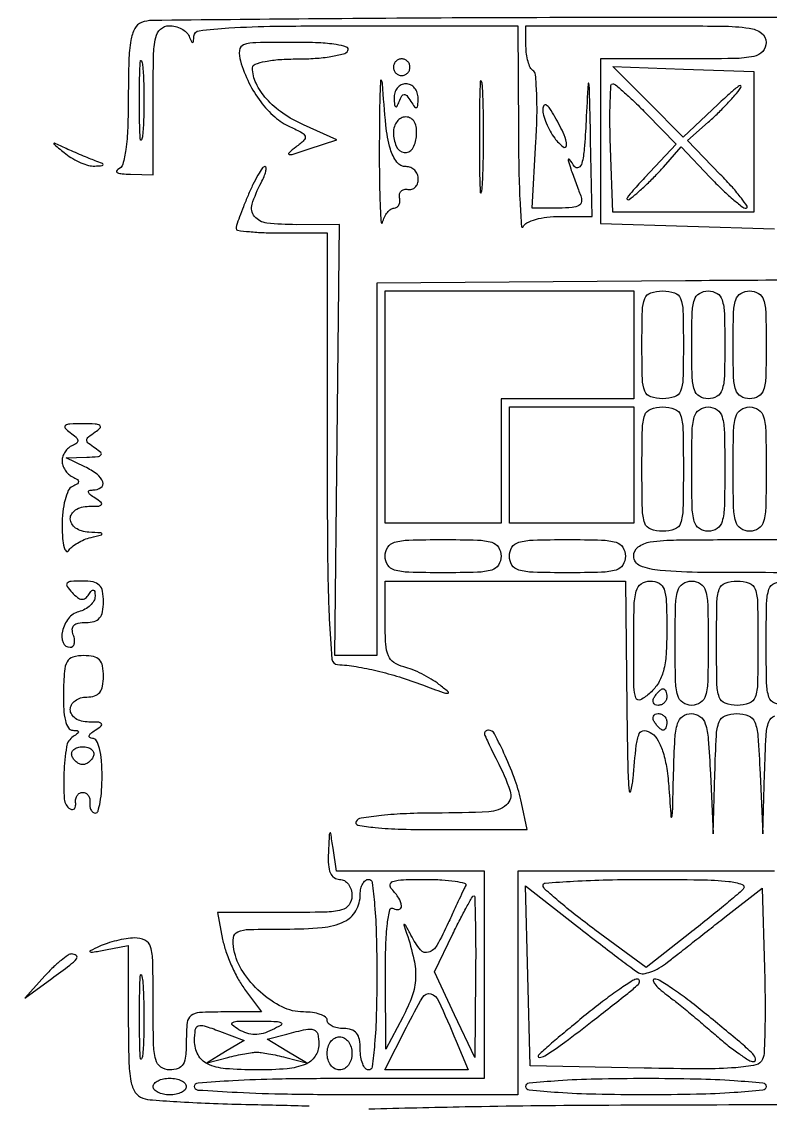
# Model space of a CAD drawing. Extents: x 23 to 255, y 40 to 184.
# Drawn here: x 68.45 to 76.1, y 123.94 to 134.98 of the extents above; entities that cross this region are included whole.
import ezdxf

# ---------------------------------------------------------------- set-up
doc = ezdxf.new("R2010")
doc.units = 0
doc.header["$MEASUREMENT"] = 0

msp = doc.modelspace()

# ---------------------------------------------------------------- linework, layer by layer
for points in [[(207.919475, 175.632891, 0.000007), (191.762556, 175.634099, 0.00002), (173.0434, 175.634494, 0.000013), (151.49745, 175.633531)], [(78.453738, 135.025361, -0.000596), (75.300919, 135.0216, 0.000875), (73.18581, 135.017899, 0.001407), (71.382828, 135.006516, 0.000222), (69.785132, 134.991222, 0.089334), (69.675019, 134.970249, 0.18689), (69.60801, 134.909562, 0.072573), (69.567921, 134.788777, 0.036452), (69.546668, 134.582562, 0.007456), (69.5412, 134.215899, -0.009126), (69.535343, 133.895039, -0.0261), (69.515585, 133.672848, -0.034019), (69.484111, 133.524376, -0.231604), (69.43545, 133.470229, 0.239112), (69.421058, 133.453749, 0.378789), (69.429105, 133.438131, 0.068218), (69.4791, 133.426178, 0.017437), (69.56235, 133.420879), (69.795, 133.4142), (69.795, 134.1756, -0.004668), (69.799242, 134.629935, -0.047826), (69.820654, 134.816537, -0.156075), (69.870213, 134.903197, -0.18757), (69.95715, 134.937, -0.060204), (70.022333, 134.929123, -0.059088), (70.084203, 134.905936, -0.064373), (70.133671, 134.871716, -0.113869), (70.161971, 134.83125, 0.009076), (70.185682, 134.77543, 0.295955), (70.197444, 134.7678, 0.382689), (70.206558, 134.775973, 0.011437), (70.211321, 134.83125, -0.362066), (70.263658, 134.886554, -0.013608), (70.568999, 134.914409, -0.013092), (71.045374, 134.932316, -0.002848), (71.8677, 134.937), (73.5174, 134.937), (73.524079, 133.85835, 0.003771), (73.529663, 133.451759, 0.007351), (73.541331, 133.127617, 0.005796), (73.556264, 132.888129, 0.793965), (73.573429, 132.88545, -0.184347), (73.611819, 132.926814, -0.045662), (73.699697, 132.960576, -0.039986), (73.81576, 132.983574, -0.028929), (73.94745, 132.9912), (74.2788, 132.9912), (74.26223, 133.77375, 0.000322), (74.250923, 134.29203, 0.053872), (74.243616, 134.347872, 0.863871), (74.2356, 134.347133, 0.000762), (74.215628, 133.966069, -0.007099), (74.197044, 133.680737, -0.042464), (74.172724, 133.533877, -0.213606), (74.138578, 133.490767, -0.375169), (74.097317, 133.500769, 0.003921), (74.046493, 133.571511, 0.389752), (74.035424, 133.573717, 0.347265), (74.031224, 133.562411, 0.003662), (74.059319, 133.47765, 0.004047), (74.082303, 133.411732, 0.002619), (74.109915, 133.335813, 0.002633), (74.137673, 133.261916, 0.004981), (74.160951, 133.2027, -0.124453), (74.169249, 133.142463, -0.239813), (74.14317, 133.102788, -0.109822), (74.073571, 133.081273, -0.020263), (73.938581, 133.0758), (73.66486, 133.0758), (73.704244, 133.756128, 0.010042), (73.714208, 134.020014, 0.01526), (73.711257, 134.249465, 0.009851), (73.699423, 134.43682, 0.237955), (73.672814, 134.48022, -0.145828), (73.645513, 134.510874, -0.040586), (73.622802, 134.571791, -0.037305), (73.607213, 134.648233, -0.031657), (73.602, 134.730493), (73.602, 134.937), (74.8287, 134.937, -0.002322), (75.601562, 134.933411, -0.031956), (75.880913, 134.912933, -0.123223), (76.007291, 134.862122, -0.240299), (76.0554, 134.7678, -0.186821), (76.019685, 134.675551, -0.160003), (75.9285, 134.62398, -0.045528), (75.728304, 134.602598, -0.003852), (75.2094, 134.5986), (74.3634, 134.5986), (74.3634, 133.758043), (74.3634, 132.917486), (75.251879, 132.890893), (76.140357, 132.8643)], [(76.544093, 132.340714, 0.000946), (75.23055, 132.333552), (72.0792, 132.310403), (72.0792, 130.408902), (72.0792, 128.5074), (71.86496, 128.5074), (71.650719, 128.5074), (71.67461, 130.707059), (71.6985, 132.906719), (71.25435, 132.906659, -0.027816), (70.955649, 132.923249, -0.193788), (70.829403, 132.991226, -0.254698), (70.805061, 133.114314, -0.046996), (70.897777, 133.335162, 0.022333), (70.927859, 133.39796, 0.043528), (70.945059, 133.450731, 0.068936), (70.948331, 133.486809, 0.400447), (70.93576, 133.4988, 0.249124), (70.910639, 133.485455, 0.015869), (70.864726, 133.412619, 0.020276), (70.814151, 133.317839, 0.013459), (70.763583, 133.205417, 0.005061), (70.716626, 133.089754, 0.006998), (70.677009, 132.984992, 0.004609), (70.645916, 132.896623, 0.082462), (70.641, 132.867017, 0.376227), (70.656737, 132.849063, 0.008742), (70.777682, 132.835224, 0.015038), (70.927896, 132.825239, 0.009076), (71.1063, 132.822), (71.5716, 132.822), (71.5716, 130.6224, 0.002053), (71.576152, 129.513609, 0.009923), (71.593827, 128.883806, 0.008365), (71.620471, 128.472156, 0.373567), (71.67735, 128.416513, -0.025874), (71.86893, 128.395138, -0.01809), (72.081994, 128.352164, -0.016794), (72.309428, 128.289517, -0.014359), (72.5445, 128.208713, 0.002132), (72.756057, 128.130157, 0.095148), (72.802232, 128.122632, 0.686783), (72.807324, 128.137072, 0.010865), (72.7137, 128.213481, 0.030194), (72.635067, 128.267553, 0.019547), (72.538287, 128.320794, 0.019657), (72.439283, 128.365546, 0.034817), (72.35415, 128.393345, -0.082708), (72.25362, 128.437165, -0.152055), (72.197121, 128.505217, -0.083889), (72.170337, 128.622936, -0.014084), (72.1638, 128.854971), (72.1638, 129.2688), (73.3905, 129.2688), (74.6172, 129.2688), (74.632139, 127.97865, 0.001847), (74.641251, 127.38212, 0.017075), (74.654963, 127.124191, 0.846078), (74.673755, 127.122702, 0.039974), (74.695589, 127.253365, -0.00548), (74.728207, 127.589867, -0.071973), (74.759259, 127.710827, -0.323293), (74.809569, 127.741703, -0.140749), (74.887193, 127.712963, -0.110204), (74.951866, 127.63878, -0.049427), (75.002357, 127.51893, -0.038224), (75.039354, 127.356189, -0.019618), (75.061894, 127.148098, 0.001216), (75.082333, 126.861092, 0.829494), (75.090948, 126.86012, 0.067772), (75.098684, 126.907198, 0.000503), (75.10915, 127.30185, -0.006672), (75.123012, 127.658448, -0.058811), (75.149606, 127.813664, -0.168027), (75.201991, 127.887024, -0.155674), (75.290294, 127.9152, -0.157487), (75.378759, 127.886627, -0.161025), (75.43284, 127.811933, -0.058059), (75.463247, 127.654989, -0.006955), (75.484984, 127.30185), (75.51418, 126.6885), (75.53099, 127.30185, -0.005628), (75.546019, 127.690448, -0.075421), (75.574357, 127.82991, -0.216293), (75.636445, 127.893043, -0.09219), (75.755594, 127.9152, -0.093967), (75.874582, 127.892639, -0.209829), (75.938185, 127.828649, -0.074584), (75.969703, 127.687588, -0.005841), (75.992584, 127.30185), (76.02178, 126.6885), (76.03859, 127.30185, -0.005628), (76.053619, 127.690448, -0.075421), (76.081957, 127.82991, -0.216293), (76.144045, 127.893043, -0.09219)], [(76.6899, 129.3534, -0.001273), (75.408712, 129.356662, -0.019955), (74.971463, 129.37635, -0.073428), (74.768617, 129.424165, -0.30734), (74.7018, 129.5226, -0.234808), (74.748558, 129.616678, -0.127196), (74.870668, 129.667622, -0.033127), (75.140684, 129.688178, -0.002438), (75.883545, 129.6918, -0.002525), (76.598237, 129.688191, -0.029906)], [(76.14, 126.3078), (74.8287, 126.3078), (73.5174, 126.3078), (73.5174, 125.1657), (73.5174, 124.0236), (71.8677, 124.0236, -0.003712), (71.166819, 124.028803, -0.009098), (70.651575, 124.045835, -0.00419), (70.254099, 124.069559, -0.394435), (70.218, 124.1082, -0.391747), (70.253444, 124.146495, -0.005057), (70.609275, 124.170441, -0.01008), (71.072518, 124.187553, -0.004191), (71.6985, 124.1928), (73.179, 124.1928), (73.179, 125.2503), (73.179, 126.3078), (72.423219, 126.3078), (71.667439, 126.3078), (71.632195, 126.54045, 0.001448), (71.608554, 126.693516, 0.591928), (71.600359, 126.696468, 0.202175), (71.593048, 126.68128, 0.000897), (71.584276, 126.49815, 0.026901), (71.585255, 126.371258, 0.08325), (71.604527, 126.288062, 0.142411), (71.642408, 126.240896, 0.154004), (71.6985, 126.2232, -0.130775), (71.747209, 126.210239, -0.10214), (71.788387, 126.17385, -0.08892), (71.815936, 126.119092, -0.072314), (71.8254, 126.054, -0.159781), (71.795464, 125.962712, -0.175693), (71.718328, 125.911156, -0.055168), (71.551244, 125.88912, -0.005227), (71.138025, 125.8848), (70.45065, 125.8848), (70.50468, 125.60985, 0.034911), (70.537681, 125.487681, 0.020745), (70.592946, 125.347326, 0.020705), (70.660003, 125.211294, 0.033327), (70.729288, 125.10225), (70.899865, 124.8696), (70.516633, 124.8696, 0.011838), (70.267799, 124.863708, 0.153817), (70.181924, 124.832109, 0.207079), (70.142403, 124.760547, 0.024053), (70.1334, 124.5735, -0.022514), (70.126447, 124.419166, -0.10769), (70.100164, 124.335562, -0.177212), (70.049008, 124.292399, -0.087745), (69.9642, 124.2774, -0.157888), (69.872984, 124.30694, -0.176663), (69.821438, 124.38315, -0.055952), (69.799347, 124.548022, -0.005351), (69.795, 124.9542, 0.004747), (69.79095, 125.380841, 0.064462), (69.768087, 125.53447, 0.213686), (69.711265, 125.602273, 0.121459), (69.60465, 125.625054, 0.031513), (69.519472, 125.617003, 0.019321), (69.420513, 125.597368, 0.019343), (69.323679, 125.570235, 0.032403), (69.2451, 125.539154, 0.005622), (69.15231, 125.494023, 0.605121), (69.152104, 125.482935, 0.17222), (69.175125, 125.479224, 0.002678), (69.30855, 125.504412), (69.5412, 125.549624), (69.5412, 124.792313, 0.005934), (69.546201, 124.370981, 0.039693), (69.567748, 124.16269, 0.094906), (69.612151, 124.048774, 0.180265), (69.68925, 123.989775, 0.055615), (69.788956, 123.971078, 0.003907), (70.072867, 123.952188, 0.005491), (70.412624, 123.935988, 0.004108), (70.787279, 123.925329, -0.002493), (71.387612, 123.910188, -0.043566)], [(71.998801, 123.880421, -0.001957), (72.979451, 123.90293, -0.003524), (74.325687, 123.919067, -0.001188), (76.28805, 123.924095, -0.001412), (78.112997, 123.919279, -0.002892), (79.543688, 123.903188, -0.000382), (80.759441, 123.881553, -0.408789)]]:
    msp.add_lwpolyline(points, format="xyb")
for points in [[(70.686408, 134.57745, 0.041983), (70.773385, 134.355805, 0.047199), (70.893467, 134.160907, 0.051149), (71.037038, 134.006401, 0.073213), (71.193895, 133.905042, -0.014174), (71.316116, 133.845115, -0.204889), (71.345892, 133.808472, -0.27999), (71.334958, 133.76862, -0.025241), (71.25287, 133.698557, 0.015608), (71.179249, 133.63813, 0.642626), (71.183725, 133.623132, 0.112143), (71.225098, 133.626655, 0.003494), (71.387882, 133.67975), (71.669465, 133.773776), (71.331258, 133.925196, -0.044963), (71.118437, 134.044467, -0.060315), (70.952504, 134.190345, -0.070586), (70.846347, 134.349509, -0.112286), (70.8102, 134.508438, -0.317907), (70.836161, 134.545143, -0.036556), (70.939328, 134.573307, -0.031778), (71.086102, 134.59248, -0.01659), (71.270507, 134.5986, 0.017115), (71.45063, 134.604767, 0.023783), (71.610958, 134.623451, 0.021638), (71.738089, 134.650128, 0.194165), (71.7831, 134.6832, 0.482264), (71.770125, 134.71929, 0.043648), (71.662812, 134.745516, 0.027995), (71.485522, 134.762675, 0.010127), (71.232492, 134.7678, 0.00459), (70.843696, 134.764231, 0.079427), (70.719134, 134.741965, 0.293957), (70.675586, 134.686267, 0.095745)], [(69.687745, 133.81605, -0.084525), (69.675957, 133.771466, -0.76997), (69.664873, 133.773353, -0.018707), (69.657295, 133.917808, -0.003751), (69.65536, 134.1756, -0.003751), (69.657295, 134.433392, -0.018707), (69.664873, 134.577847, -0.76997), (69.675957, 134.579734, -0.084525), (69.687745, 134.53515, -0.014123), (69.697838, 134.371456, -0.008335), (69.701103, 134.1756, -0.008335), (69.697838, 133.979744, -0.014123)], [(72.2484, 134.514, 0.099038), (72.254859, 134.481713, 0.097945), (72.273251, 134.454251, 0.097945), (72.300713, 134.435859, 0.099038), (72.333, 134.4294, 0.099038), (72.365287, 134.435859, 0.097945), (72.392749, 134.454251, 0.097945), (72.411141, 134.481713, 0.099038), (72.4176, 134.514, 0.099038), (72.411141, 134.546287, 0.097945), (72.392749, 134.573749, 0.097945), (72.365287, 134.592141, 0.099038), (72.333, 134.5986, 0.099038), (72.300713, 134.592141, 0.097945), (72.273251, 134.573749, 0.097945), (72.254859, 134.546287, 0.099038)], [(75.9285, 133.7526), (75.9285, 133.0335), (75.2094, 133.0335), (74.4903, 133.0335), (74.465591, 133.68915, -0.006763), (74.459521, 133.940554, -0.011286), (74.462051, 134.152203, -0.005026), (74.469866, 134.327407, -0.398302), (74.488236, 134.3448, -0.177238), (74.517508, 134.334087, -0.006288), (74.609696, 134.254167, -0.010941), (74.716971, 134.15449, -0.007366), (74.835219, 134.036263), (75.13485, 133.727726), (74.812575, 133.384621, 0.006904), (74.6983, 133.259543, 0.027684), (74.633866, 133.178403, 0.443157), (74.63723, 133.163255, 0.296759), (74.656762, 133.164408, 0.020879), (74.733494, 133.226167, 0.00973), (74.827921, 133.312198, 0.00962), (74.923661, 133.406458, 0.013265), (75.005676, 133.494951), (75.188128, 133.702602), (75.483704, 133.389201, 0.011092), (75.602072, 133.269144, 0.015611), (75.713201, 133.167862, 0.01178), (75.808747, 133.089916, 0.166704), (75.849909, 133.0758, 0.593485), (75.859845, 133.094007, 0.020551), (75.801555, 133.176918, 0.019346), (75.709487, 133.287895, 0.009927), (75.586119, 133.420033), (75.2517, 133.764266), (75.4632, 133.951521, 0.012795), (75.55317, 134.03538, 0.009407), (75.648671, 134.132668, 0.009518), (75.735592, 134.22819, 0.02083), (75.797592, 134.305238, 0.363654), (75.796521, 134.322591, 0.375797), (75.779537, 134.324169, 0.025492), (75.69382, 134.255241, 0.006659), (75.563557, 134.135929), (75.206631, 133.800157), (74.848465, 134.160002), (74.4903, 134.519847), (75.2094, 134.495773), (75.9285, 134.4717)], [(72.104663, 133.7949, 0.003493), (72.105133, 133.415271, 0.007411), (72.111907, 133.121405, 0.009366), (72.122804, 132.92908, 0.84685), (72.137517, 132.92775, -0.046657), (72.15812, 132.984392, -0.05682), (72.18787, 133.03231, -0.067019), (72.221755, 133.065024, -0.159836), (72.254603, 133.0758, 0.14493), (72.282774, 133.084141, 0.125379), (72.303758, 133.106864, 0.102387), (72.314062, 133.14113, 0.071481), (72.31185, 133.18155, -0.100253), (72.311945, 133.220242, -0.14682), (72.327977, 133.250023, -0.14682), (72.357758, 133.266055, -0.100253), (72.39645, 133.26615, 0.12222), (72.436735, 133.267998, 0.124722), (72.471136, 133.28849, 0.112004), (72.494176, 133.325051, 0.085015), (72.5022, 133.3719, 0.09774), (72.492641, 133.420332, 0.09763), (72.465397, 133.461523, 0.098244), (72.424724, 133.489106, 0.100352), (72.376912, 133.4988, -0.235706), (72.283229, 133.545561, -0.092655), (72.217372, 133.678453, -0.044231), (72.171241, 133.922388, -0.009905), (72.13793, 134.3448, 0.126547), (72.127308, 134.377886, 0.728645), (72.116843, 134.375203, 0.011128), (72.108615, 134.159734, 0.002541)], [(72.255079, 134.19675, 0.013273), (72.2599, 134.129561, 0.232968), (72.271105, 134.111526, 0.438953), (72.285626, 134.115548, 0.023718), (72.30762, 134.164023, -0.029355), (72.335292, 134.223232, -0.275386), (72.358471, 134.237045, -0.233412), (72.384602, 134.224144, -0.022213), (72.426545, 134.164023, 0.019656), (72.465014, 134.108278, 0.3487), (72.484787, 134.103094, 0.278496), (72.497963, 134.121827, 0.015246), (72.500905, 134.19675, 0.08452), (72.491787, 134.253287, 0.094034), (72.464543, 134.30131, 0.101436), (72.423602, 134.333417, 0.116238), (72.3753, 134.3448, 0.117584), (72.327425, 134.333383, 0.105533), (72.287639, 134.30131, 0.097345), (72.262148, 134.253284, 0.084943)], [(73.126697, 133.7949, 0.002432), (73.128575, 133.431189, 0.013217), (73.13576, 133.234209, 0.86599), (73.14606, 133.233378, 0.041857), (73.157124, 133.311765, 0.008711), (73.166474, 133.550589, 0.005503), (73.16946, 133.829457, 0.005525), (73.166348, 134.103677, 0.010124), (73.156819, 134.326965, 0.088327), (73.145876, 134.37186, 0.788092), (73.13542, 134.369964, 0.011688), (73.128429, 134.15934, 0.002526)], [(73.774198, 134.08602, 0.071906), (73.781747, 134.02385, 0.031046), (73.808567, 133.94464, 0.02992), (73.84809, 133.862481, 0.034856), (73.895409, 133.78992, 0.057542), (73.981578, 133.699715, 0.631028), (74.015746, 133.715489, 0.112466), (73.992422, 133.824083, 0.020943), (73.8981, 134.0064, 0.017296), (73.845096, 134.092099, 0.103151), (73.807808, 134.128746, 0.422087), (73.785116, 134.123489, 0.13115)], [(72.2484, 133.846251, 0.104722), (72.277858, 133.707145, 0.249241), (72.358539, 133.643892, 0.303892), (72.441871, 133.680476, 0.121721), (72.483581, 133.804336, 0.045717), (72.48282, 133.890855, 0.099175), (72.463396, 133.954127, 0.137739), (72.42639, 133.992342, 0.132699), (72.374352, 134.0064, 0.126323), (72.326318, 133.994067, 0.100771), (72.285399, 133.959356, 0.089884), (72.257893, 133.907433, 0.077119)], [(68.90172, 133.630367, 0.036738), (68.974286, 133.580507, 0.032368), (69.05644, 133.53941, 0.033785), (69.135641, 133.51214, 0.078825), (69.19782, 133.505479, 0.005928), (69.275015, 133.510307, 0.366178), (69.284138, 133.519266, 0.333106), (69.2771, 133.530729, 0.005492), (69.2028, 133.559211, -0.007594), (69.142237, 133.582719, -0.003423), (69.063474, 133.615306, -0.003388), (68.980757, 133.650856, -0.004617), (68.9067, 133.684099, 0.001244), (68.787886, 133.738398, 0.515711), (68.781178, 133.734502, 0.251175), (68.785799, 133.723566, 0.000858)], [(75.2094, 131.6799, -0.006367), (75.204958, 131.331049, -0.085635), (75.180115, 131.20614, -0.226921), (75.119794, 131.149112, -0.077921), (74.9979, 131.13, -0.077921), (74.876006, 131.149112, -0.226921), (74.815685, 131.20614, -0.085635), (74.790842, 131.331049, -0.006367), (74.7864, 131.6799, -0.006367), (74.790842, 132.028751, -0.085635), (74.815685, 132.15366, -0.226921), (74.876006, 132.210688, -0.077921), (74.9979, 132.2298, -0.077921), (75.119794, 132.210688, -0.226921), (75.180115, 132.15366, -0.085635), (75.204958, 132.028751, -0.006367)], [(75.6324, 131.6799, -0.007414), (75.627629, 131.35812, -0.067313), (75.604742, 131.219888, -0.186514), (75.553387, 131.154704, -0.134481), (75.4632, 131.13, -0.134481), (75.373013, 131.154704, -0.186514), (75.321658, 131.219888, -0.067313), (75.298771, 131.35812, -0.007414), (75.294, 131.6799, -0.007414), (75.298771, 132.00168, -0.067313), (75.321658, 132.139912, -0.186514), (75.373013, 132.205096, -0.134481), (75.4632, 132.2298, -0.134481), (75.553387, 132.205096, -0.186514), (75.604742, 132.139912, -0.067313), (75.627629, 132.00168, -0.007414)], [(76.0554, 131.6799, -0.007414), (76.050629, 131.35812, -0.067313), (76.027742, 131.219888, -0.186514), (75.976387, 131.154704, -0.134481), (75.8862, 131.13, -0.134481), (75.796013, 131.154704, -0.186514), (75.744658, 131.219888, -0.067313), (75.721771, 131.35812, -0.007414), (75.717, 131.6799, -0.007414), (75.721771, 132.00168, -0.067313), (75.744658, 132.139912, -0.186514), (75.796013, 132.205096, -0.134481), (75.8862, 132.2298, -0.134481), (75.976387, 132.205096, -0.186514), (76.027742, 132.139912, -0.067313), (76.050629, 132.00168, -0.007414)], [(75.2094, 130.4109, -0.004982), (75.205313, 130.00077, -0.075599), (75.1812, 129.861, -0.227967), (75.120301, 129.798199, -0.088353), (74.9979, 129.7764, -0.088353), (74.875499, 129.798199, -0.227967), (74.8146, 129.861, -0.075599), (74.790487, 130.00077, -0.004982), (74.7864, 130.4109, -0.004982), (74.790487, 130.82103, -0.075599), (74.8146, 130.9608, -0.227967), (74.875499, 131.023601, -0.088353), (74.9979, 131.0454, -0.088353), (75.120301, 131.023601, -0.227967), (75.1812, 130.9608, -0.075599), (75.205313, 130.82103, -0.004982)], [(75.6324, 130.4109, -0.005909), (75.627933, 130.032874, -0.059311), (75.60561, 129.876863, -0.180365), (75.554112, 129.804344, -0.150217), (75.4632, 129.7764, -0.150217), (75.372288, 129.804344, -0.180365), (75.32079, 129.876863, -0.059311), (75.298467, 130.032874, -0.005909), (75.294, 130.4109, -0.005909), (75.298467, 130.788926, -0.059311), (75.32079, 130.944937, -0.180365), (75.372288, 131.017456, -0.150217), (75.4632, 131.0454, -0.150217), (75.554112, 131.017456, -0.180365), (75.60561, 130.944937, -0.059311), (75.627933, 130.788926, -0.005909)], [(76.0554, 130.4109, -0.005909), (76.050933, 130.032874, -0.059311), (76.02861, 129.876863, -0.180365), (75.977112, 129.804344, -0.150217), (75.8862, 129.7764, -0.150217), (75.795288, 129.804344, -0.180365), (75.74379, 129.876863, -0.059311), (75.721467, 130.032874, -0.005909), (75.717, 130.4109, -0.005909), (75.721467, 130.788926, -0.059311), (75.74379, 130.944937, -0.180365), (75.795288, 131.017456, -0.150217), (75.8862, 131.0454, -0.150217), (75.977112, 131.017456, -0.180365), (76.02861, 130.944937, -0.059311), (76.050933, 130.788926, -0.005909)], [(68.949, 130.783864, -0.02856), (69.007058, 130.737616, -0.172412), (69.025229, 130.704319, -0.274217), (69.014234, 130.676562, -0.068328), (68.97015, 130.651209, 0.082821), (68.92972, 130.626381, 0.064642), (68.895464, 130.58777, 0.06484), (68.872295, 130.541829, 0.0846), (68.8644, 130.4955, 0.083464), (68.872269, 130.448691, 0.061281), (68.895464, 130.401338, 0.060784), (68.929712, 130.360622, 0.078519), (68.97015, 130.33335, -0.029131), (69.021542, 130.305616, -0.260055), (69.0336, 130.284, -0.260055), (69.021542, 130.262384, -0.029131), (68.97015, 130.23465, 0.178799), (68.928443, 130.192516, 0.043063), (68.895098, 130.098365, 0.037882), (68.872723, 129.974407, 0.026638), (68.865695, 129.8328, 0.016533), (68.870441, 129.703687, 0.043193), (68.884868, 129.612036, 0.13113), (68.905782, 129.574046, 0.483929), (68.929145, 129.576263, -0.078969), (68.96496, 129.616094, -0.035575), (69.022745, 129.656455, -0.034086), (69.091165, 129.691248, -0.039387), (69.1605, 129.7145, 0.0028), (69.267448, 129.741857, 0.452728), (69.272327, 129.751593, 0.288921), (69.260893, 129.7598, 0.002131), (69.13935, 129.766586, -0.060975), (69.064815, 129.779635, -0.08212), (69.003511, 129.80993, -0.09885), (68.963287, 129.85303, -0.139348), (68.949, 129.9033, -0.135916), (68.963048, 129.954026, -0.109875), (69.002091, 129.995167, -0.088664), (69.063005, 130.022066, -0.058106), (69.13935, 130.031495, 0.011293), (69.24038, 130.034466, 0.220444), (69.267278, 130.048672, 0.409657), (69.264464, 130.070766, 0.023197), (69.2028, 130.1148, -0.021149), (69.150191, 130.152044, -0.167501), (69.134062, 130.176631, -0.405416), (69.143164, 130.192465, -0.066727), (69.18165, 130.198105, 0.146904), (69.262111, 130.223345, 0.342166), (69.280544, 130.27977, 0.147583), (69.222261, 130.358598, 0.047965), (69.09705, 130.434546), (68.9067, 130.526348), (69.1182, 130.53337, 0.011687), (69.228849, 130.539635, 0.186671), (69.262062, 130.555638, 0.42612), (69.260774, 130.579938, 0.032836), (69.2028, 130.623695, -0.02521), (69.133878, 130.674086, -0.226004), (69.1182, 130.707, -0.226004), (69.133878, 130.739914, -0.02521), (69.2028, 130.790305, 0.054627), (69.252373, 130.831223, 0.471238), (69.249647, 130.856092, 0.135229), (69.203934, 130.87084, 0.010813), (69.0759, 130.873609, 0.010436), (68.943522, 130.870846, 0.144444), (68.898684, 130.855555, 0.458126), (68.896166, 130.829424, 0.048069)], [(73.3482, 129.5226, -0.142406), (73.32187, 129.432026, -0.183695), (73.253025, 129.380593, -0.063075), (73.105892, 129.358007, -0.006583), (72.756, 129.3534, -0.006583), (72.406108, 129.358007, -0.063075), (72.258975, 129.380593, -0.183695), (72.19013, 129.432026, -0.142406), (72.1638, 129.5226, -0.142406), (72.19013, 129.613174, -0.183695), (72.258975, 129.664607, -0.063075), (72.406108, 129.687193, -0.006583), (72.756, 129.6918, -0.006583), (73.105892, 129.687193, -0.063075), (73.253025, 129.664607, -0.183695), (73.32187, 129.613174, -0.142406)], [(74.6172, 129.5226, -0.142406), (74.59087, 129.432026, -0.183695), (74.522025, 129.380593, -0.063075), (74.374892, 129.358007, -0.006583), (74.025, 129.3534, -0.006583), (73.675108, 129.358007, -0.063075), (73.527975, 129.380593, -0.183695), (73.45913, 129.432026, -0.142406), (73.4328, 129.5226, -0.142406), (73.45913, 129.613174, -0.183695), (73.527975, 129.664607, -0.063075), (73.675108, 129.687193, -0.006583), (74.025, 129.6918, -0.006583), (74.374892, 129.687193, -0.063075), (74.522025, 129.664607, -0.183695), (74.59087, 129.613174, -0.142406)], [(68.966815, 129.151262, 0.038751), (69.021506, 129.100799, 0.137064), (69.065184, 129.082573, 0.192921), (69.102906, 129.092538, 0.089898), (69.138055, 129.130112, -0.027137), (69.167479, 129.170724, -0.297178), (69.185756, 129.176615, -0.304369), (69.198176, 129.16228, -0.027915), (69.201505, 129.11283, -0.133354), (69.189377, 129.066068, -0.074425), (69.152717, 129.019553, -0.065477), (69.0982, 128.980304, -0.05943), (69.0336, 128.954913, 0.16491), (68.930471, 128.886954, 0.10673), (68.867908, 128.756978, 0.150604), (68.875218, 128.641122, 0.311755), (68.946345, 128.592, 0.184534), (68.973466, 128.602362, 0.147206), (68.989914, 128.629277, 0.100118), (68.992242, 128.670309, 0.055937), (68.979594, 128.7189, -0.089917), (68.968837, 128.775733, -0.20361), (68.985317, 128.815371, -0.150258), (69.030628, 128.838774, -0.044649), (69.109149, 128.8458, 0.067336), (69.194193, 128.857305, 0.151534), (69.248425, 128.892045, 0.130975), (69.278237, 128.955398, 0.04487), (69.2874, 129.0573, 0.045651), (69.27754, 129.165064, 0.153884), (69.244766, 129.226828, 0.151643), (69.182153, 129.259154, 0.043925), (69.072565, 129.2688, 0.015236), (68.956539, 129.265264, 0.196783), (68.918309, 129.246818, 0.346655), (68.916196, 129.214487, 0.036518)], [(75.0402, 128.774312, -0.015456), (75.032317, 128.519355, -0.048472), (75.005264, 128.350308, -0.070847), (74.95389, 128.227778, -0.074327), (74.871, 128.1267, -0.063456), (74.771195, 128.057119, -0.459587), (74.723475, 128.076153, -0.07972), (74.704289, 128.187535, -0.00287), (74.7018, 128.621188, -0.005725), (74.706228, 129.007939, -0.05823), (74.728476, 129.166699, -0.179251), (74.779991, 129.24036, -0.152611), (74.871, 129.2688, -0.123992), (74.960573, 129.24624, -0.189124), (75.011813, 129.185839, -0.073721), (75.035165, 129.059313, -0.008833)], [(75.4632, 128.6343, -0.005909), (75.458733, 128.256274, -0.059311), (75.43641, 128.100262, -0.180365), (75.384912, 128.027744, -0.150217), (75.294, 127.9998, -0.150217), (75.203088, 128.027744, -0.180365), (75.15159, 128.100262, -0.059311), (75.129267, 128.256274, -0.005909), (75.1248, 128.6343, -0.005909), (75.129267, 129.012326, -0.059311), (75.15159, 129.168338, -0.180365), (75.203088, 129.240856, -0.150217), (75.294, 129.2688, -0.150217), (75.384912, 129.240856, -0.180365), (75.43641, 129.168338, -0.059311), (75.458733, 129.012326, -0.005909)], [(75.9708, 128.6343, -0.004982), (75.966713, 128.22417, -0.075599), (75.9426, 128.0844, -0.227967), (75.881701, 128.021599, -0.088353), (75.7593, 127.9998, -0.088353), (75.636899, 128.021599, -0.227967), (75.576, 128.0844, -0.075599), (75.551887, 128.22417, -0.004982), (75.5478, 128.6343, -0.004982), (75.551887, 129.04443, -0.075599), (75.576, 129.1842, -0.227967), (75.636899, 129.247001, -0.088353), (75.7593, 129.2688, -0.088353), (75.881701, 129.247001, -0.227967), (75.9426, 129.1842, -0.075599), (75.966713, 129.04443, -0.004982)], [(76.4784, 128.6343, -0.004982), (76.474313, 128.22417, -0.075599), (76.4502, 128.0844, -0.227967), (76.389301, 128.021599, -0.088353), (76.2669, 127.9998, -0.088353), (76.144499, 128.021599, -0.227967), (76.0836, 128.0844, -0.075599), (76.059487, 128.22417, -0.004982), (76.0554, 128.6343, -0.004982), (76.059487, 129.04443, -0.075599), (76.0836, 129.1842, -0.227967), (76.144499, 129.247001, -0.088353), (76.2669, 129.2688, -0.088353), (76.389301, 129.247001, -0.227967), (76.4502, 129.1842, -0.075599), (76.474313, 129.04443, -0.004982)], [(68.878217, 128.1267, 0.018938), (68.881139, 127.96258, 0.047066), (68.899042, 127.843913, 0.074544), (68.929803, 127.769631, 0.259807), (68.973238, 127.744705, -0.027493), (69.019928, 127.741544, -0.35516), (69.031207, 127.729812, -0.258034), (69.023356, 127.71232, -0.01894), (68.978527, 127.681255, 0.214481), (68.910115, 127.576862, 0.029036), (68.883473, 127.31, 0.028372), (68.887559, 127.042608, 0.240803), (68.947908, 126.942975, 0.137203), (68.972217, 126.935962, 0.220133), (68.991529, 126.944706, 0.147104), (69.002566, 126.969411, 0.059623), (69.002898, 127.00666, -0.079707), (69.004858, 127.046706, -0.100404), (69.019558, 127.080703, -0.113842), (69.044564, 127.103346, -0.127974), (69.0759, 127.1115, -0.12916), (69.107222, 127.103272, -0.113932), (69.132197, 127.080436, -0.100004), (69.146852, 127.046145, -0.078962), (69.14875, 127.00575, 0.06255), (69.149328, 126.965309, 0.08791), (69.160471, 126.931064, 0.11112), (69.180112, 126.908272, 0.160912), (69.20515, 126.9, 0.333745), (69.231813, 126.920028, 0.0263), (69.253281, 127.011831, 0.027454), (69.268384, 127.134763, 0.016839), (69.2733, 127.2807, 0.020296), (69.2669, 127.438294, 0.042946), (69.246595, 127.558744, 0.060657), (69.215517, 127.637925, 0.272051), (69.1746, 127.662695, -0.12331), (69.146931, 127.670012, -0.363137), (69.140322, 127.687039, -0.138246), (69.158309, 127.713266, -0.030298), (69.2028, 127.746, 0.023197), (69.264464, 127.790034, 0.409657), (69.267278, 127.812128, 0.220444), (69.24038, 127.826334, 0.011293), (69.13935, 127.829305, -0.058106), (69.063005, 127.838734, -0.088664), (69.002091, 127.865633, -0.109875), (68.963048, 127.906774, -0.135916), (68.949, 127.9575, -0.130775), (68.961961, 128.006209, -0.10214), (68.99835, 128.047387, -0.08892), (69.053108, 128.074936, -0.072314), (69.1182, 128.0844, 0.07578), (69.197323, 128.096461, 0.149477), (69.24933, 128.131987, 0.124434), (69.278393, 128.195838, 0.044917), (69.2874, 128.2959, 0.045193), (69.27782, 128.40167, 0.145701), (69.246173, 128.46397, 0.152776), (69.186679, 128.497109, 0.051296), (69.086629, 128.5074, 0.068655), (68.976194, 128.492164, 0.201598), (68.917341, 128.445341, 0.107224), (68.888592, 128.348022, 0.013387)], [(75.0402, 128.0844, -0.105053), (75.033342, 128.05212, -0.099167), (75.013882, 128.024651, -0.09642), (74.984807, 128.00624, -0.093332), (74.950607, 127.9998, -0.108972), (74.920579, 128.006423, -0.182303), (74.902691, 128.024651, -0.161196), (74.900059, 128.052074, -0.082592), (74.9133, 128.0844, -0.029505), (74.936057, 128.116783, -0.035638), (74.961186, 128.144149, -0.038439), (74.985065, 128.163455, -0.151918), (75.002893, 128.169, -0.210953), (75.017159, 128.162701, -0.081139), (75.029241, 128.144149, -0.061769), (75.037464, 128.116789, -0.042167)], [(75.0402, 127.8306, -0.042167), (75.037464, 127.798211, -0.061769), (75.029241, 127.770851, -0.081139), (75.017159, 127.752299, -0.210953), (75.002893, 127.746, -0.151918), (74.985065, 127.751545, -0.038439), (74.961186, 127.770851, -0.035638), (74.936057, 127.798217, -0.029505), (74.9133, 127.8306, -0.082592), (74.900059, 127.862926, -0.161196), (74.902691, 127.890349, -0.182303), (74.920579, 127.908577, -0.108972), (74.950607, 127.9152, -0.093332), (74.984807, 127.90876, -0.09642), (75.013882, 127.890349, -0.099167), (75.033342, 127.86288, -0.105053)], [(73.179, 127.71337, 0.103742), (73.183555, 127.691652, 0.004339), (73.216124, 127.619144, 0.007338), (73.25696, 127.53363, 0.005133), (73.305379, 127.43842, -0.037086), (73.440301, 127.125071, -0.308042), (73.401819, 126.983375, -0.166897), (73.223483, 126.912717, -0.011621), (72.676393, 126.9, 0.010444), (72.382755, 126.893866, 0.015617), (72.126821, 126.875149, 0.010536), (71.918677, 126.84893, 0.221217), (71.8677, 126.8154, 0.527852), (71.88437, 126.777848, 0.020548), (72.062037, 126.752709, 0.018344), (72.330689, 126.735821, 0.006524), (72.715429, 126.7308), (73.615444, 126.7308), (73.556233, 127.00575, 0.032266), (73.491731, 127.232948, 0.021553), (73.390343, 127.483707, 0.013345), (73.280497, 127.708791, 0.279476), (73.219127, 127.746, 0.07986), (73.2038, 127.743536, 0.091238), (73.190787, 127.736415, 0.100757), (73.182088, 127.725815, 0.122207)], [(69.186585, 127.485855, -0.073624), (69.168982, 127.451092, -0.066918), (69.141566, 127.421625, -0.070382), (69.10889, 127.401713, -0.102038), (69.0759, 127.39491, -0.102038), (69.04291, 127.401713, -0.070382), (69.010234, 127.421625, -0.066918), (68.982818, 127.451092, -0.073624), (68.965215, 127.485855, -0.159683), (68.96504, 127.520412, -0.143818), (68.985224, 127.550085, -0.107546), (69.024207, 127.570061, -0.064908), (69.0759, 127.5768, -0.064908), (69.127593, 127.570061, -0.107546), (69.166576, 127.550085, -0.143818), (69.18676, 127.520412, -0.159683)], [(72.0792, 125.2503, -0.00681), (72.073733, 124.848904, -0.014876), (72.056211, 124.541775, -0.010078), (72.031311, 124.30972, -0.377473), (71.9946, 124.2774, -0.226478), (71.962204, 124.292868, -0.074992), (71.934851, 124.339528, -0.057076), (71.916186, 124.407908, -0.038131), (71.91, 124.4889, 0.044917), (71.900993, 124.588962, 0.124434), (71.87193, 124.652812, 0.149477), (71.819923, 124.688339, 0.07578), (71.7408, 124.7004, -0.048028), (71.676046, 124.706634, -0.068025), (71.621303, 124.725251, -0.088204), (71.584415, 124.752693, -0.191087), (71.5716, 124.785, 0.247808), (71.554451, 124.817477, 0.065888), (71.500435, 124.844749, 0.050879), (71.422136, 124.863437, 0.033168), (71.329336, 124.8696, -0.116433), (71.112756, 124.920727, -0.067018), (70.889995, 125.072303, -0.065639), (70.710151, 125.28222, -0.097411), (70.619898, 125.50617, -0.073316), (70.614664, 125.629227, -0.278479), (70.65914, 125.688093, -0.090218), (70.775753, 125.711804, -0.005162), (71.143412, 125.7156, 0.021955), (71.521241, 125.732198, 0.086773), (71.745186, 125.791993, 0.155971), (71.865395, 125.902524, 0.130195), (71.91, 126.07092, -0.053595), (71.916263, 126.129178, -0.073362), (71.934851, 126.178468, -0.093122), (71.962317, 126.211557, -0.17482), (71.9946, 126.2232, -0.377473), (72.031311, 126.19088, -0.010078), (72.056211, 125.958825, -0.014876), (72.073733, 125.651696, -0.00681)], [(72.986719, 126.15975, 0.009708), (72.966651, 126.119347, 0.000971), (72.920744, 126.021746, 0.00122), (72.866538, 125.905178, 0.000969), (72.808557, 125.77905, -0.020139), (72.691851, 125.548857, -0.187012), (72.607513, 125.47903, -0.313424), (72.52583, 125.50302, -0.04838), (72.427911, 125.65215, 0.002294), (72.375354, 125.750945, 0.159406), (72.361928, 125.763736, 0.654315), (72.356173, 125.758752, 0.004179), (72.383563, 125.6733, -0.024185), (72.457537, 125.406191, -0.066961), (72.474658, 125.21233, -0.07455), (72.439342, 125.033013, -0.035528), (72.344473, 124.817285), (72.171278, 124.4889), (72.167539, 125.234143, -0.00795), (72.170985, 125.550771, -0.02235), (72.186803, 125.771715, -0.029679), (72.211671, 125.911951, -0.510966), (72.2484, 125.9271, 0.191234), (72.305132, 125.91703, 0.380775), (72.330397, 125.9509, 0.120375), (72.302651, 126.032885, 0.054922), (72.23148, 126.12168, -0.230174), (72.215339, 126.168358, -0.29945), (72.2438, 126.20205, -0.063281), (72.349989, 126.219302, -0.008666), (72.574873, 126.2232, -0.013433), (72.743219, 126.218676, -0.024788), (72.879379, 126.204562, -0.02598), (72.975741, 126.184545, -0.481349)], [(75.819915, 126.123075, -0.020981), (75.756995, 126.065225, -0.002787), (75.618322, 125.949389, -0.003225), (75.452173, 125.813959, -0.002703), (75.274245, 125.672406), (74.8287, 125.321862), (74.305786, 125.709081, -0.006817), (74.104971, 125.862067, -0.010296), (73.934763, 126.001193, -0.00543), (73.796081, 126.12202, -0.190122), (73.777036, 126.15975, -0.419678), (73.798729, 126.185349, -0.003446), (74.088525, 126.204562, -0.00929), (74.434044, 126.218642, -0.005537), (74.84562, 126.2232, -0.003874), (75.384296, 126.219026, -0.021732), (75.671935, 126.20205, -0.059141), (75.808954, 126.171331, -0.551997)], [(74.751354, 125.270637, 0.171351), (74.800766, 125.260431, 0.051947), (74.876224, 125.278859, 0.045268), (74.962519, 125.318834, 0.036058), (75.047454, 125.376488, -0.000417), (75.151576, 125.458574, -0.00014), (75.303533, 125.578099, -0.00014), (75.47167, 125.710198, -0.00016), (75.6324, 125.836322), (76.0131, 126.134857), (76.037496, 125.317901, -0.005351), (76.043649, 124.996648, -0.007325), (76.041856, 124.707387, -0.004992), (76.034406, 124.465842, -0.081578), (76.018081, 124.386773, -0.2574), (75.949371, 124.328838, -0.030468), (75.744389, 124.30084, -0.019731), (75.406778, 124.288893, -0.004032), (74.809285, 124.296151), (73.6443, 124.3197), (73.620186, 125.239202), (73.596072, 126.158704), (74.127786, 125.742394, 0.001775), (74.338141, 125.578896, 0.002372), (74.530291, 125.432087, 0.001654), (74.692378, 125.310302, 0.024498)], [(73.087349, 125.22915), (73.080297, 124.4043), (72.873486, 124.841325), (72.666675, 125.278349), (72.855096, 125.666175, -0.004967), (72.929161, 125.814847, -0.007956), (72.995641, 125.940076, -0.002787), (73.054625, 126.045643, -0.270228), (73.068958, 126.054, -0.406611), (73.079242, 126.04398, -0.000934), (73.084855, 125.8117, -0.00482), (73.088224, 125.545437, -0.00289)], [(68.688797, 125.236903), (68.4837, 125.012005), (68.75865, 125.210512, 0.005733), (68.944271, 125.347791, 0.059573), (69.012498, 125.413587, 0.414985), (69.009208, 125.44567, 0.172146), (68.963747, 125.4618, 0.153933), (68.925431, 125.449718, 0.018667), (68.854166, 125.395736, 0.020751), (68.772445, 125.32303, 0.015708)], [(69.68762, 124.422897, -0.131812), (69.676039, 124.391391, -0.702197), (69.664974, 124.394429, -0.016184), (69.657621, 124.553886, -0.003584), (69.655829, 124.8273, -0.003413), (69.657859, 125.099997, -0.018965), (69.665499, 125.246245, -0.826233), (69.676364, 125.247331, -0.052772), (69.688089, 125.184297, -0.012009), (69.69794, 125.003488, -0.007758), (69.701065, 124.79382, -0.007799), (69.697738, 124.588659, -0.014578)], [(74.2365, 124.859755, 0.002847), (74.068336, 124.722118, 0.003492), (73.912905, 124.591579, 0.00291), (73.783723, 124.480233, 0.02504), (73.7289, 124.427362, 0.657064), (73.738192, 124.405936, 0.14154), (73.794977, 124.422404, 0.018326), (74.000113, 124.562781, 0.006783), (74.2788, 124.774787, 0.001013), (74.641441, 125.059693, 0.020707), (74.747143, 125.15043, 0.225399), (74.761141, 125.185821, 0.405686), (74.73987, 125.204981, 0.133708), (74.690412, 125.189498, 0.007982), (74.558852, 125.102325, 0.011535), (74.404392, 124.991067, 0.008229)], [(75.040935, 125.043935, -0.008441), (75.142949, 124.964931, -0.003548), (75.277589, 124.855398, -0.003509), (75.419917, 124.736232, -0.00456), (75.548535, 124.624967, 0.012254), (75.667523, 124.525191, 0.01627), (75.780745, 124.440758, 0.013591), (75.87792, 124.376948, 0.135075), (75.92427, 124.363351, 0.48264), (75.945876, 124.389622, 0.145313), (75.916955, 124.442606, 0.022099), (75.784418, 124.563224, 0.001799), (75.422451, 124.86231, 0.009665), (75.254734, 124.994539, 0.013511), (75.099495, 125.105666, 0.009837), (74.967294, 125.191262, 0.147561), (74.914851, 125.20532, 0.452206), (74.90199, 125.189747, 0.126712), (74.916351, 125.156808, 0.0474), (74.965231, 125.105167, 0.019014)], [(72.888685, 124.572703), (73.012071, 124.2774), (72.58651, 124.2774), (72.16095, 124.2774), (72.383075, 124.715744, -0.013314), (72.548065, 125.020903, -0.343705), (72.629629, 125.054089, -0.221571), (72.709869, 124.984869, -0.00678)], [(70.53484, 124.465205), (70.3449, 124.351396), (70.5564, 124.405126, -0.008542), (70.643578, 124.425694, -0.008777), (70.730623, 124.443073, -0.008567), (70.806579, 124.455515, -0.036325), (70.8525, 124.458856, -0.036325), (70.898421, 124.455515, -0.008567), (70.974377, 124.443073, -0.008777), (71.061422, 124.425694, -0.008542), (71.1486, 124.405126), (71.3601, 124.351396), (71.159324, 124.471005), (70.958548, 124.590613), (71.159324, 124.644351, -0.012071), (71.354829, 124.691653, -0.130953), (71.435187, 124.687858, -0.264499), (71.474983, 124.644799, -0.057282), (71.487, 124.540251, -0.150349), (71.449104, 124.417074, -0.146313), (71.348181, 124.334908, -0.078102), (71.161852, 124.289931, -0.020245), (70.8525, 124.2774, -0.020671), (70.532987, 124.290615, -0.089275), (70.350117, 124.339409, -0.163012), (70.253587, 124.431526, -0.122001), (70.218, 124.575203, -0.033763), (70.225583, 124.687375, -0.271858), (70.256251, 124.726413, -0.172037), (70.316549, 124.728421, -0.013369), (70.47139, 124.674658), (70.72478, 124.579014)], [(71.009224, 124.685616, -0.045829), (70.917721, 124.651261, -0.069335), (70.833491, 124.640323, -0.072801), (70.752519, 124.652947, -0.056676), (70.670824, 124.68877, -0.044878), (70.603861, 124.736188, -0.541431), (70.607189, 124.762137, -0.109176), (70.665946, 124.776098, -0.006277), (70.8525, 124.776702, -0.004544), (71.05127, 124.773043, -0.125395), (71.101026, 124.758898, -0.57019), (71.101211, 124.735455, -0.022881)], [(71.8254, 124.4466, -0.072314), (71.815936, 124.381508, -0.08892), (71.788387, 124.32675, -0.10214), (71.747209, 124.290361, -0.130775), (71.6985, 124.2774, -0.130775), (71.649791, 124.290361, -0.10214), (71.608612, 124.32675, -0.08892), (71.581064, 124.381508, -0.072314), (71.5716, 124.4466, -0.072314), (71.581064, 124.511692, -0.08892), (71.608612, 124.56645, -0.10214), (71.649791, 124.602839, -0.130775), (71.6985, 124.6158, -0.130775), (71.747209, 124.602839, -0.10214), (71.788387, 124.56645, -0.08892), (71.815936, 124.511692, -0.072314)], [(70.1334, 124.1082, -0.191087), (70.120585, 124.075893, -0.088204), (70.083698, 124.048451, -0.068025), (70.028954, 124.029834, -0.048028), (69.9642, 124.0236, -0.048028), (69.899446, 124.029834, -0.068025), (69.844703, 124.048451, -0.088204), (69.807815, 124.075893, -0.191087), (69.795, 124.1082, -0.191087), (69.807815, 124.140507, -0.088204), (69.844703, 124.167949, -0.068025), (69.899446, 124.186566, -0.048028), (69.9642, 124.1928, -0.048028), (70.028954, 124.186566, -0.068025), (70.083698, 124.167949, -0.088204), (70.120585, 124.140507, -0.191087)], [(76.0554, 124.1082, -0.386182), (76.021237, 124.070565, -0.006948), (75.727575, 124.046209, -0.012022), (75.342361, 124.028934, -0.005192), (74.8287, 124.0236, -0.005192), (74.315039, 124.028934, -0.012022), (73.929825, 124.046209, -0.006948), (73.636163, 124.070565, -0.386182), (73.602, 124.1082, -0.386182), (73.636163, 124.145835, -0.006948), (73.929825, 124.170191, -0.012022), (74.315039, 124.187466, -0.005192), (74.8287, 124.1928, -0.005192), (75.342361, 124.187466, -0.012022), (75.727575, 124.170191, -0.006948), (76.021237, 124.145835, -0.386182)]]:
    msp.add_lwpolyline(points, format="xyb", close=True)
for points in [[(74.7018, 131.6799), (74.7018, 131.13), (74.025, 131.13), (73.3482, 131.13), (73.3482, 130.4955), (73.3482, 129.861), (72.756, 129.861), (72.1638, 129.861), (72.1638, 131.0454), (72.1638, 132.2298), (73.4328, 132.2298), (74.7018, 132.2298)], [(74.7018, 130.4532), (74.7018, 129.861), (74.0673, 129.861), (73.4328, 129.861), (73.4328, 130.4532), (73.4328, 131.0454), (74.0673, 131.0454), (74.7018, 131.0454)]]:
    msp.add_lwpolyline(points, close=True)

doc.saveas('drawing.dxf')
